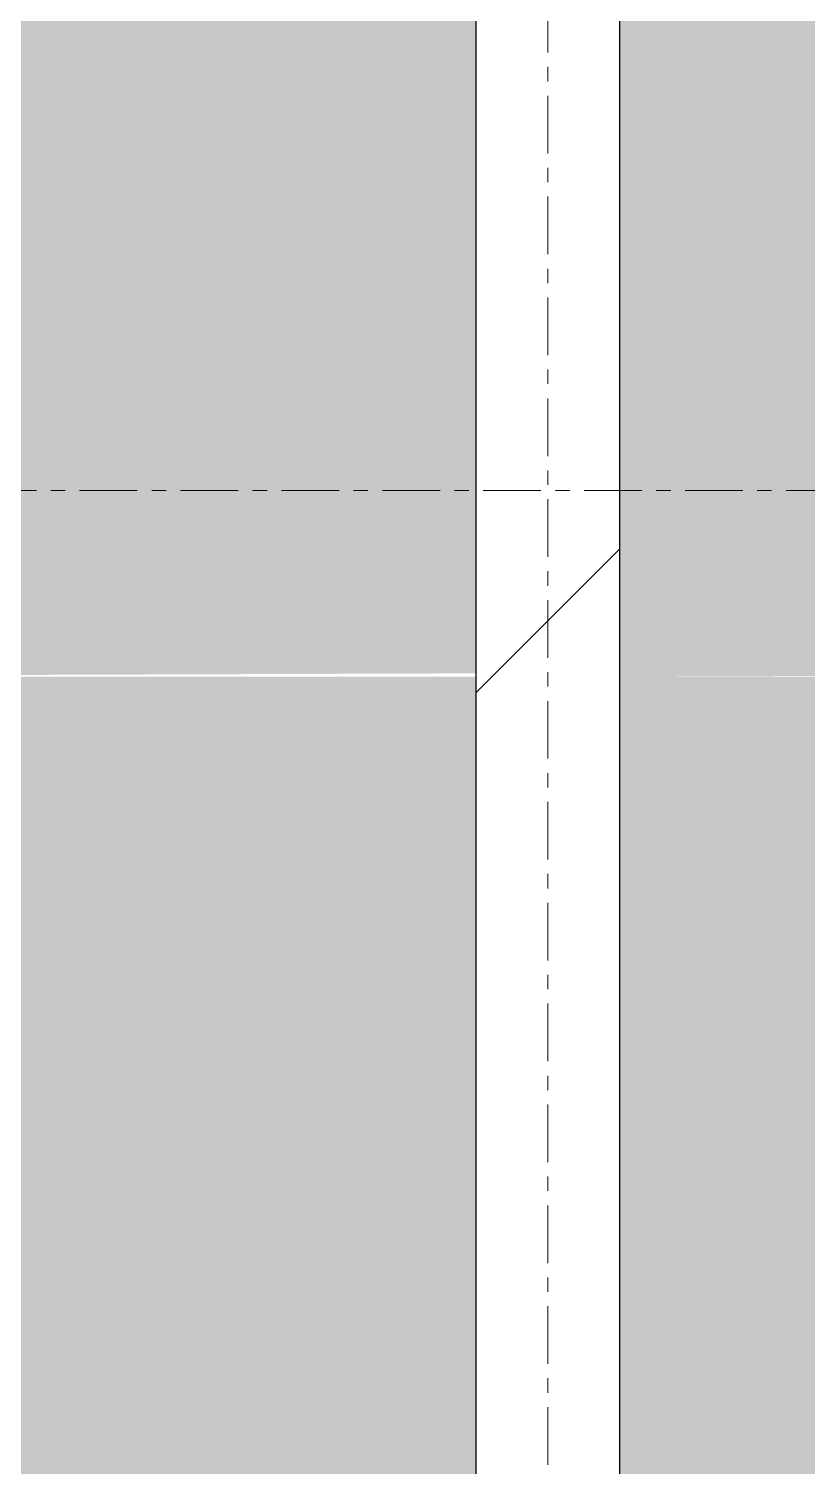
# Model space of a CAD drawing. Header units: inches. Extents: x -26493 to -10162, y -132 to 713.
# Drawn here: x -25690.89 to -25684.14, y 320.36 to 332.83 of the extents above; entities that cross this region are included whole.
import ezdxf

# ---------------------------------------------------------------- set-up
doc = ezdxf.new("R2010")
doc.units = ezdxf.units.IN
doc.header["$MEASUREMENT"] = 0
doc.linetypes.add('Grid Line 1_2_', pattern=[0.875, 0.5, -0.125, 0.125, -0.125])
for name, color, linetype, lineweight in [('A-FLOR-LEVL', 51, 'Continuous', 9), ('S-BEAM', 12, 'Continuous', 9), ('S-COLS', 52, 'Continuous', 9), ('S-GRID', 1, 'Continuous', 9)]:
    doc.layers.add(name, color=color, linetype=linetype, lineweight=lineweight)

# ---------------------------------------------------------------- blocks, each defined once
blk = doc.blocks.new('Family7 - Family7-V9-Section 13')
at = {"layer": 'S-BEAM'}
h = blk.add_hatch(color=256, dxfattribs=at)
h.paths.add_polyline_path([(-25695.39, 327.211), (-25687.015, 327.24), (-25687.015, 365.032), (-25695.39, 365.032), (-25695.39, 329.575)], flags=0)
h.paths.add_polyline_path([(-25685.765, 327.211), (-25677.39, 327.24), (-25677.39, 365.032), (-25685.765, 365.032), (-25685.765, 327.24)], flags=0)
h = blk.add_hatch(dxfattribs=at)
h.set_pattern_fill('FP_1', color=256, style=0, pattern_type=2)
h.set_pattern_definition([(45, (-26169.524, 104.131), (-12.67135, 12.67135), []), (45, (-26169.524, 123.331), (-12.67135, 12.67135), [])])
h.paths.add_polyline_path([(-25687.015, 313.094), (-25685.765, 313.094), (-25685.765, 365.032), (-25687.015, 365.032), (-25687.015, 320.199)], flags=0)
at = {"layer": 'S-BEAM', "lineweight": 30}
for p, q in [((-25687.015, 365.032), (-25687.015, 313.094)), ((-25685.765, 313.094), (-25685.765, 365.032))]:
    blk.add_line(p, q, dxfattribs=at)

msp = doc.modelspace()

# ---------------------------------------------------------------- hatches: boundary and pattern name
at = {"layer": 'S-COLS'}
h = msp.add_hatch(color=256, dxfattribs=at)
h.paths.add_polyline_path([(-25685.765, 313.094), (-25677.39, 313.094), (-25677.39, 327.211), (-25685.765, 327.211), (-25685.765, 320.199)], flags=0)
h.paths.add_polyline_path([(-25687.015, 313.094), (-25687.015, 327.211), (-25695.39, 327.211), (-25695.39, 313.094)], flags=0)

# ---------------------------------------------------------------- linework, layer by layer
at = {"layer": 'A-FLOR-LEVL', "linetype": 'Grid Line 1_2_'}
msp.add_line((-26492.824, 328.826), (-21811.459, 328.826), dxfattribs=at)
at = {"layer": 'S-GRID', "linetype": 'Grid Line 1_2_'}
msp.add_line((-25686.39, -132), (-25686.39, 573.765), dxfattribs=at)

# ---------------------------------------------------------------- block references
at = {"layer": 'S-BEAM'}
msp.add_blockref('Family7 - Family7-V9-Section 13', (0, 0), dxfattribs=at)

doc.saveas('drawing.dxf')
